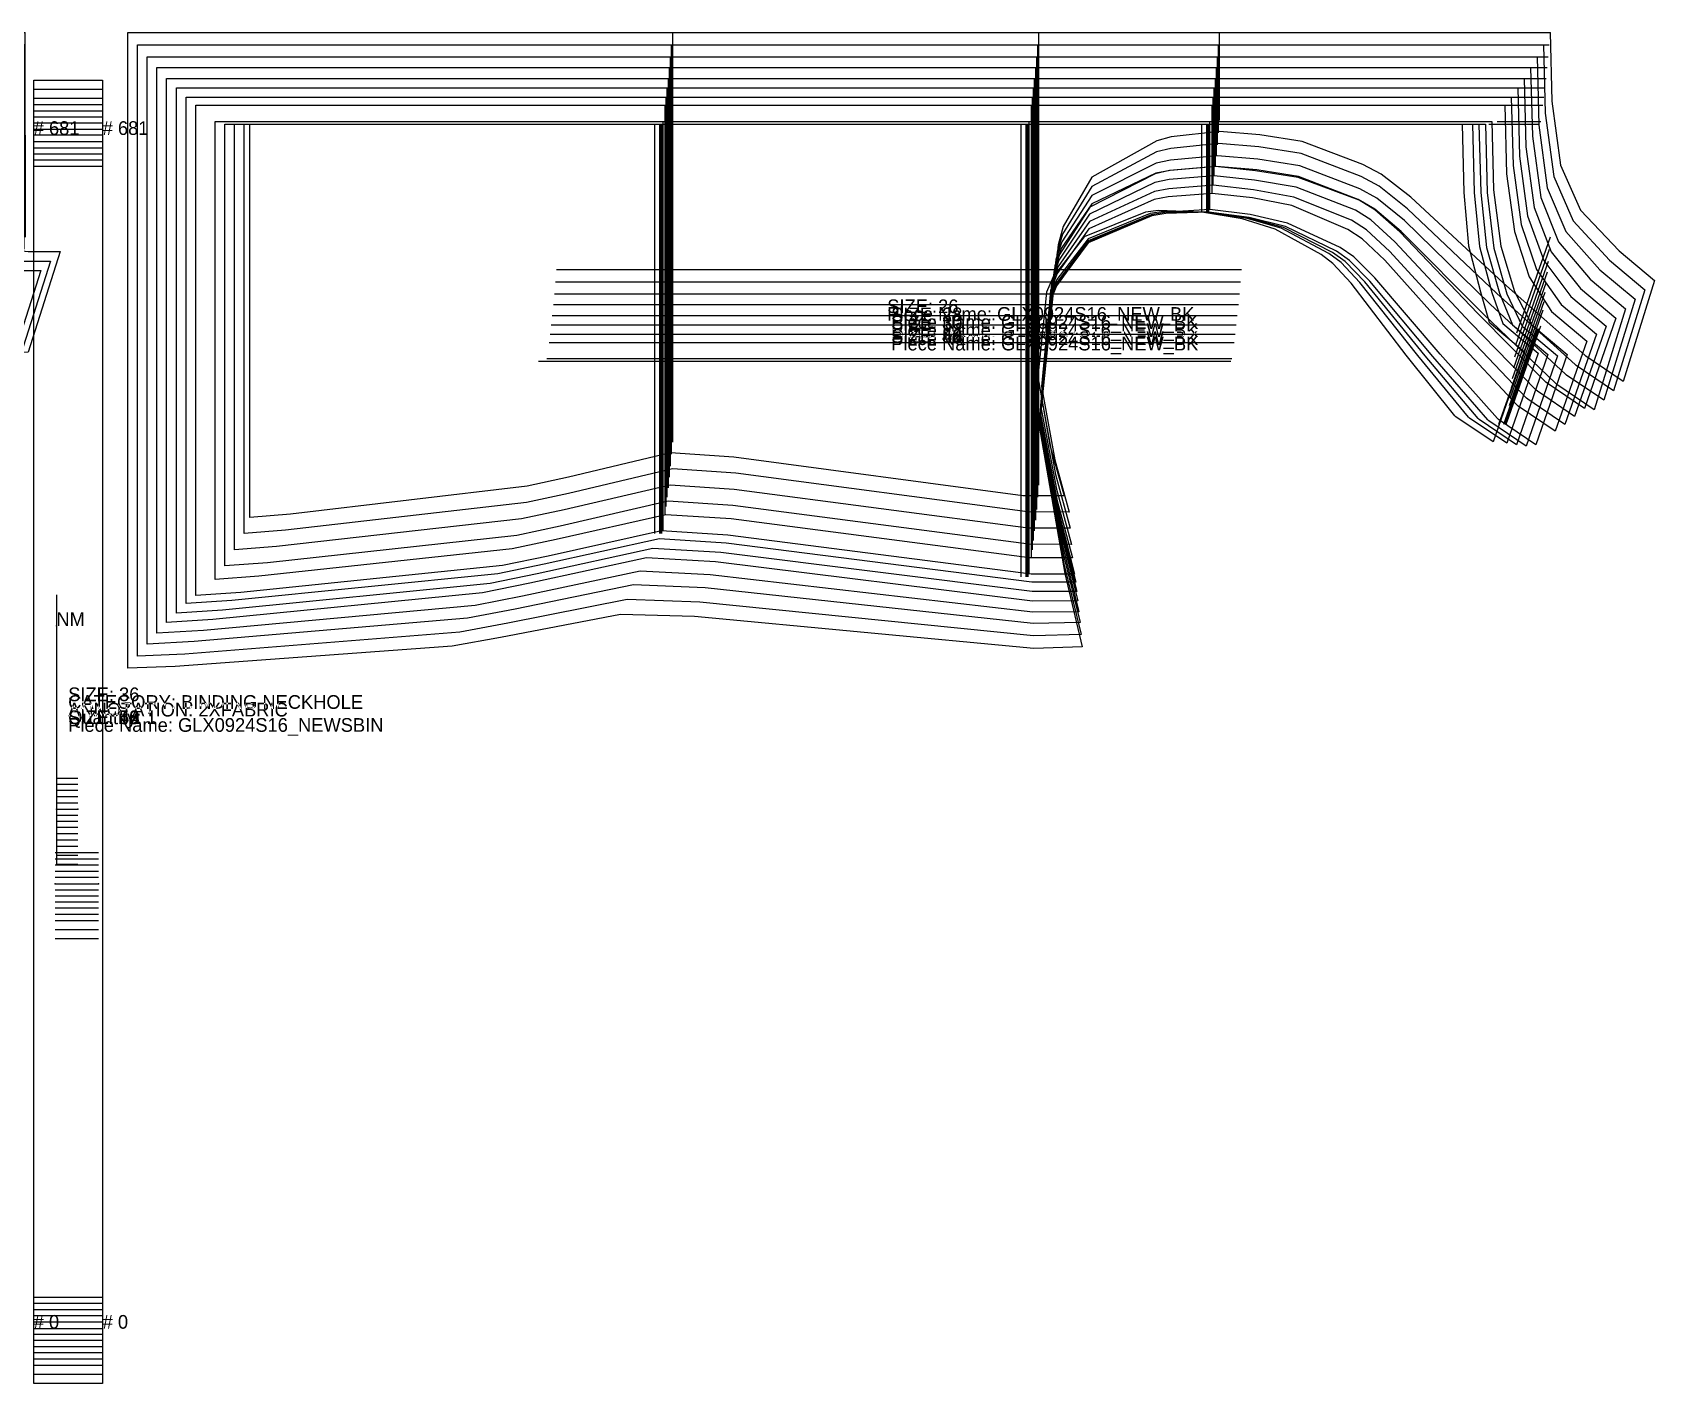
# Model space of a CAD drawing. Extents: x 0 to 56.4, y -0.1 to 33.2.
# Drawn here: x 26.76 to 56.39, y 8.48 to 33.16 of the extents above; entities that cross this region are included whole.
import ezdxf

# ---------------------------------------------------------------- set-up
doc = ezdxf.new("R2010")
doc.units = 0

# ---------------------------------------------------------------- blocks, each defined once
blk = doc.blocks.new('GLX0924S16_NEW_FR_48')
at = {"layer": '1'}
for points in [[(0.4186, 32.7132), (22.1871, 32.7201)], [(1.209, 21.9843), (0.4561, 31.4873), (0.4186, 32.7132)], [(22.1871, 32.7201), (22.2328, 31.709), (22.4552, 30.8461), (22.9315, 30.1255), (23.5819, 29.5747), (24.4068, 29.1939), (25.2815, 28.9351), (26.3236, 28.8153), (26.9106, 28.8152)], [(26.9106, 28.8152), (26.3241, 26.9791)], [(26.0131, 26.9744), (24.9901, 26.95), (23.3431, 26.7734), (21.9179, 26.4564), (20.8768, 26.0366), (20.0321, 25.4986), (19.4961, 24.9775), (19.3293, 24.7806), (18.6491, 23.6615), (18.2501, 22.3839)], [(26.3241, 26.9791), (26.0131, 26.9744)], [(18.2501, 22.3839), (17.463, 22.3836), (11.7631, 22.9803), (10.0929, 23.0695), (7.0556, 22.4586), (2.0652, 22.0267), (1.209, 21.9843)]]:
    blk.add_lwpolyline(points, dxfattribs=at)
at = {"layer": '5'}
blk.add_line((7.6284, 28.3845), (19.6821, 28.389), dxfattribs=at)
at = {"layer": '6'}
blk.add_line((0.4186, 32.7132), (22.1871, 32.7201), dxfattribs=at)
at = {"layer": '7'}
blk.add_line((7.6284, 28.3845), (19.6821, 28.389), dxfattribs=at)
at = {"layer": '8'}
for p, q in [((2.39, 24.0515), (2.3869, 32.7138)), ((10.7592, 32.7165), (10.7619, 25.2351)), ((17.4596, 32.7186), (17.4626, 24.4502)), ((21.5967, 32.7199), (26.5866, 32.7217)), ((26.5879, 28.9829), (26.5866, 32.7217)), ((18.5412, 29.9606), (19.4467, 29.9611)), ((18.5416, 28.5827), (18.5412, 29.9606)), ((19.4467, 29.9611), (19.4472, 28.5827)), ((19.4472, 28.5827), (18.5416, 28.5827))]:
    blk.add_line(p, q, dxfattribs=at)
at = {"layer": '1'}
for s, p in [('SIZE: 48', (13.6646, 27.4922)), ('Piece Name: GLX0924S16_NEW_FR', (13.6646, 27.3522))]:
    blk.add_text(s, height=0.25, dxfattribs=at).set_placement(p)
blk = doc.blocks.new('GLX0924S16_NEW_FR_50')
at = {"layer": '1'}
for points in [[(0.2414, 32.9346), (22.3052, 32.9415)], [(1.0319, 21.7628), (0.2789, 31.7087), (0.2414, 32.9346)], [(22.3052, 32.9415), (22.3509, 31.9077), (22.5773, 31.0251), (23.0708, 30.2971), (23.7396, 29.7441), (24.584, 29.3662), (25.4587, 29.1074), (26.5008, 28.9876), (27.0878, 28.9875)], [(27.0878, 28.9875), (26.5013, 27.1514)], [(26.1807, 27.1401), (25.1264, 27.0941), (23.4319, 26.8782), (21.9688, 26.5221), (20.9257, 26.0704), (20.0844, 25.5041), (19.5552, 24.9628), (19.3804, 24.7489), (18.6731, 23.5379), (18.2699, 22.1624)], [(26.5013, 27.1514), (26.1807, 27.1401)], [(18.2699, 22.1624), (17.4828, 22.1622), (11.6758, 22.722), (9.9749, 22.7989), (6.9159, 22.2034), (1.8934, 21.8002), (1.0319, 21.7628)]]:
    blk.add_lwpolyline(points, dxfattribs=at)
at = {"layer": '5'}
blk.add_line((7.6481, 28.606), (19.7018, 28.6104), dxfattribs=at)
at = {"layer": '6'}
blk.add_line((0.2414, 32.9346), (22.3052, 32.9415), dxfattribs=at)
at = {"layer": '7'}
blk.add_line((7.6481, 28.606), (19.7018, 28.6104), dxfattribs=at)
at = {"layer": '8'}
for p, q in [((2.4097, 24.273), (2.4066, 32.9353)), ((10.7789, 32.9379), (10.7816, 25.4565)), ((17.4793, 32.9401), (17.4823, 24.6717)), ((21.6164, 32.9414), (26.6063, 32.9432)), ((26.6076, 29.2044), (26.6063, 32.9432)), ((18.5609, 30.1821), (19.4664, 30.1826)), ((18.5613, 28.8042), (18.5609, 30.1821)), ((19.4664, 30.1826), (19.4669, 28.8042)), ((19.4669, 28.8042), (18.5613, 28.8042))]:
    blk.add_line(p, q, dxfattribs=at)
at = {"layer": '1'}
for s, p in [('SIZE: 50', (13.6646, 27.4921)), ('Piece Name: GLX0924S16_NEW_FR', (13.6646, 27.3521))]:
    blk.add_text(s, height=0.25, dxfattribs=at).set_placement(p)
blk = doc.blocks.new('GLX0924S16_NEW_FR_52')
at = {"layer": '1'}
for points in [[(0.0641, 33.1561), (22.4232, 33.163)], [(0.8548, 21.5413), (0.1017, 31.9302), (0.0641, 33.1561)], [(22.4232, 33.163), (22.4689, 32.1063), (22.6994, 31.2041), (23.2102, 30.4687), (23.8973, 29.9135), (24.7612, 29.5385), (25.6359, 29.2797), (26.6781, 29.1599), (27.2651, 29.1598)], [(27.2651, 29.1598), (26.6785, 27.3237)], [(26.3479, 27.306), (25.2608, 27.2383), (23.5164, 26.9832), (22.0135, 26.5878), (20.9708, 26.1037), (20.1352, 25.5092), (19.6144, 24.9481), (19.4314, 24.717), (18.6971, 23.4143), (18.2897, 21.941)], [(26.6785, 27.3237), (26.3479, 27.306)], [(18.2897, 21.941), (17.5026, 21.9408), (11.5885, 22.4637), (9.8569, 22.5282), (6.7762, 21.9481), (1.7216, 21.5736), (0.8548, 21.5413)]]:
    blk.add_lwpolyline(points, dxfattribs=at)
at = {"layer": '5'}
blk.add_line((7.6678, 28.8275), (19.7215, 28.8319), dxfattribs=at)
at = {"layer": '6'}
blk.add_line((0.0641, 33.1561), (22.4232, 33.163), dxfattribs=at)
at = {"layer": '7'}
blk.add_line((7.6678, 28.8275), (19.7215, 28.8319), dxfattribs=at)
at = {"layer": '8'}
for p, q in [((2.4294, 24.4944), (2.4262, 33.1567)), ((10.7985, 33.1594), (10.8012, 25.678)), ((17.4989, 33.1616), (17.502, 24.8932)), ((21.636, 33.1629), (26.6259, 33.1647)), ((26.6273, 29.4259), (26.6259, 33.1647)), ((18.5806, 30.4036), (19.4861, 30.404)), ((18.581, 29.0257), (18.5806, 30.4036)), ((19.4861, 30.404), (19.4866, 29.0256)), ((19.4866, 29.0256), (18.581, 29.0257))]:
    blk.add_line(p, q, dxfattribs=at)
at = {"layer": '1'}
for s, p in [('SIZE: 52', (13.6646, 27.4921)), ('Piece Name: GLX0924S16_NEW_FR', (13.6646, 27.3521))]:
    blk.add_text(s, height=0.25, dxfattribs=at).set_placement(p)
blk = doc.blocks.new('GLX0924S16_NEWSBIN_26')
at = {"layer": '1'}
for points in [[(26.7799, 10.0488), (26.7799, 30.7243)], [(26.7799, 30.7243), (28.0397, 30.7243)], [(28.0397, 30.7243), (28.0397, 10.0488)], [(28.0397, 10.0488), (26.7799, 10.0488)]]:
    blk.add_lwpolyline(points, dxfattribs=at)
at = {"layer": '5'}
blk.add_line((27.1736, 18.1787), (27.961, 18.1787), dxfattribs=at)
at = {"layer": '7'}
blk.add_line((27.1736, 18.1787), (27.961, 18.1787), dxfattribs=at)
at = {"layer": '8'}
blk.add_lwpolyline([(27.194, 22.8894), (27.194, 19.5404), (27.5877, 19.5404)], dxfattribs=at)
at = {"layer": '1'}
for s, p in [('SIZE: 26', (27.4098, 20.5265)), ('Piece Name: GLX0924S16_NEWSBIN', (27.4098, 20.3865))]:
    blk.add_text(s, height=0.25, dxfattribs=at).set_placement(p)
blk = doc.blocks.new('GLX0924S16_NEWSBIN_28')
at = {"layer": '1'}
for points in [[(26.7799, 9.9388), (26.7799, 30.8343)], [(26.7799, 30.8343), (28.0397, 30.8343)], [(28.0397, 30.8343), (28.0397, 9.9388)], [(28.0397, 9.9388), (26.7799, 9.9388)]]:
    blk.add_lwpolyline(points, dxfattribs=at)
at = {"layer": '5'}
blk.add_line((27.1736, 18.0687), (27.961, 18.0687), dxfattribs=at)
at = {"layer": '7'}
blk.add_line((27.1736, 18.0687), (27.961, 18.0687), dxfattribs=at)
at = {"layer": '8'}
blk.add_lwpolyline([(27.194, 22.7794), (27.194, 19.4304), (27.5877, 19.4304)], dxfattribs=at)
at = {"layer": '1'}
for s, p in [('SIZE: 28', (27.4098, 20.5265)), ('Piece Name: GLX0924S16_NEWSBIN', (27.4098, 20.3865))]:
    blk.add_text(s, height=0.25, dxfattribs=at).set_placement(p)
blk = doc.blocks.new('GLX0924S16_NEWSBIN_30')
at = {"layer": '1'}
for points in [[(26.7799, 9.8271), (26.7799, 30.9459)], [(26.7799, 30.9459), (28.0397, 30.9459)], [(28.0397, 30.9459), (28.0397, 9.8271)], [(28.0397, 9.8271), (26.7799, 9.8271)]]:
    blk.add_lwpolyline(points, dxfattribs=at)
at = {"layer": '5'}
blk.add_line((27.1736, 17.957), (27.961, 17.957), dxfattribs=at)
at = {"layer": '7'}
blk.add_line((27.1736, 17.957), (27.961, 17.957), dxfattribs=at)
at = {"layer": '8'}
blk.add_lwpolyline([(27.194, 22.6677), (27.194, 19.3187), (27.5877, 19.3187)], dxfattribs=at)
at = {"layer": '1'}
for s, p in [('SIZE: 30', (27.4098, 20.5265)), ('Piece Name: GLX0924S16_NEWSBIN', (27.4098, 20.3865))]:
    blk.add_text(s, height=0.25, dxfattribs=at).set_placement(p)
blk = doc.blocks.new('GLX0924S16_NEWSBIN_32')
at = {"layer": '1'}
for points in [[(26.7799, 9.7137), (26.7799, 31.0593)], [(26.7799, 31.0593), (28.0397, 31.0593)], [(28.0397, 31.0593), (28.0397, 9.7137)], [(28.0397, 9.7137), (26.7799, 9.7137)]]:
    blk.add_lwpolyline(points, dxfattribs=at)
at = {"layer": '5'}
blk.add_line((27.1736, 17.8436), (27.961, 17.8436), dxfattribs=at)
at = {"layer": '7'}
blk.add_line((27.1736, 17.8436), (27.961, 17.8436), dxfattribs=at)
at = {"layer": '8'}
blk.add_lwpolyline([(27.194, 22.5543), (27.194, 19.2053), (27.5877, 19.2053)], dxfattribs=at)
at = {"layer": '1'}
for s, p in [('SIZE: 32', (27.4098, 20.5265)), ('Piece Name: GLX0924S16_NEWSBIN', (27.4098, 20.3865))]:
    blk.add_text(s, height=0.25, dxfattribs=at).set_placement(p)
blk = doc.blocks.new('GLX0924S16_NEWSBIN_34')
at = {"layer": '1'}
for points in [[(26.7799, 9.5989), (26.7799, 31.1742)], [(26.7799, 31.1742), (28.0397, 31.1742)], [(28.0397, 31.1742), (28.0397, 9.5989)], [(28.0397, 9.5989), (26.7799, 9.5989)]]:
    blk.add_lwpolyline(points, dxfattribs=at)
at = {"layer": '5'}
blk.add_line((27.1736, 17.7288), (27.961, 17.7288), dxfattribs=at)
at = {"layer": '7'}
blk.add_line((27.1736, 17.7288), (27.961, 17.7288), dxfattribs=at)
at = {"layer": '8'}
blk.add_lwpolyline([(27.194, 22.4395), (27.194, 19.0905), (27.5877, 19.0905)], dxfattribs=at)
at = {"layer": '1'}
for s, p in [('SIZE: 34', (27.4098, 20.5265)), ('Piece Name: GLX0924S16_NEWSBIN', (27.4098, 20.3865))]:
    blk.add_text(s, height=0.25, dxfattribs=at).set_placement(p)
blk = doc.blocks.new('GLX0924S16_NEWSBIN_36')
at = {"layer": '1'}
for points in [[(26.7799, 9.481), (26.7799, 31.292)], [(26.7799, 31.292), (28.0397, 31.292)], [(28.0397, 31.292), (28.0397, 9.481)], [(28.0397, 9.481), (26.7799, 9.481)]]:
    blk.add_lwpolyline(points, dxfattribs=at)
at = {"layer": '2'}
for p in [(26.7799, 31.292), (26.7799, 31.292), (28.0397, 31.292), (28.0397, 31.292), (27.194, 22.3216), (27.194, 18.9726), (27.5877, 18.9726), (27.1736, 17.6109), (27.961, 17.6109), (26.7799, 9.481), (26.7799, 9.481), (28.0397, 9.481), (28.0397, 9.481)]:
    blk.add_point(p, dxfattribs=at)
at = {"layer": '5'}
blk.add_line((27.1736, 17.6109), (27.961, 17.6109), dxfattribs=at)
at = {"layer": '7'}
blk.add_line((27.1736, 17.6109), (27.961, 17.6109), dxfattribs=at)
at = {"layer": '8'}
blk.add_lwpolyline([(27.194, 22.3216), (27.194, 18.9726), (27.5877, 18.9726)], dxfattribs=at)
at = {"layer": '1'}
for s, p in [('SIZE: 36', (27.4098, 20.9465)), ('CATEGORY: BINDING NECKHOLE', (27.4098, 20.8065)), ('ANNOTATION: 2XFABRIC', (27.4098, 20.6665)), ('Quantity: 1', (27.4098, 20.5265)), ('Piece Name: GLX0924S16_NEWSBIN', (27.4098, 20.3865))]:
    blk.add_text(s, height=0.25, dxfattribs=at).set_placement(p)
at = {"layer": '2'}
for s, p in [('# 681', (26.7799, 31.292)), ('# 681', (26.7799, 31.292)), ('# 681', (28.0397, 31.292)), ('# 681', (28.0397, 31.292)), ('# 0', (26.7799, 9.481)), ('# 0', (28.0397, 9.481)), ('# 0', (28.0397, 9.481))]:
    blk.add_text(s, height=0.25, dxfattribs=at).set_placement(p)
at = {"layer": '8'}
blk.add_text('NM', height=0.25, dxfattribs=at).set_placement((27.194, 22.3216))
blk = doc.blocks.new('GLX0924S16_NEWSBIN_38')
at = {"layer": '1'}
for points in [[(26.7799, 9.3726), (26.7799, 31.4004)], [(26.7799, 31.4004), (28.0397, 31.4004)], [(28.0397, 31.4004), (28.0397, 9.3726)], [(28.0397, 9.3726), (26.7799, 9.3726)]]:
    blk.add_lwpolyline(points, dxfattribs=at)
at = {"layer": '5'}
blk.add_line((27.1736, 17.5025), (27.961, 17.5025), dxfattribs=at)
at = {"layer": '7'}
blk.add_line((27.1736, 17.5025), (27.961, 17.5025), dxfattribs=at)
at = {"layer": '8'}
blk.add_lwpolyline([(27.194, 22.2132), (27.194, 18.8642), (27.5877, 18.8642)], dxfattribs=at)
at = {"layer": '1'}
for s, p in [('SIZE: 38', (27.4098, 20.5265)), ('Piece Name: GLX0924S16_NEWSBIN', (27.4098, 20.3865))]:
    blk.add_text(s, height=0.25, dxfattribs=at).set_placement(p)
blk = doc.blocks.new('GLX0924S16_NEWSBIN_40')
at = {"layer": '1'}
for points in [[(26.7799, 9.2628), (26.7799, 31.5102)], [(26.7799, 31.5102), (28.0397, 31.5102)], [(28.0397, 31.5102), (28.0397, 9.2628)], [(28.0397, 9.2628), (26.7799, 9.2628)]]:
    blk.add_lwpolyline(points, dxfattribs=at)
at = {"layer": '5'}
blk.add_line((27.1736, 17.3927), (27.961, 17.3927), dxfattribs=at)
at = {"layer": '7'}
blk.add_line((27.1736, 17.3927), (27.961, 17.3927), dxfattribs=at)
at = {"layer": '8'}
blk.add_lwpolyline([(27.194, 22.1034), (27.194, 18.7544), (27.5877, 18.7544)], dxfattribs=at)
at = {"layer": '1'}
for s, p in [('SIZE: 40', (27.4098, 20.5265)), ('Piece Name: GLX0924S16_NEWSBIN', (27.4098, 20.3865))]:
    blk.add_text(s, height=0.25, dxfattribs=at).set_placement(p)
blk = doc.blocks.new('GLX0924S16_NEWSBIN_42')
at = {"layer": '1'}
for points in [[(26.7799, 9.1516), (26.7799, 31.6215)], [(26.7799, 31.6215), (28.0397, 31.6215)], [(28.0397, 31.6215), (28.0397, 9.1516)], [(28.0397, 9.1516), (26.7799, 9.1516)]]:
    blk.add_lwpolyline(points, dxfattribs=at)
at = {"layer": '5'}
blk.add_line((27.1736, 17.2815), (27.961, 17.2815), dxfattribs=at)
at = {"layer": '7'}
blk.add_line((27.1736, 17.2815), (27.961, 17.2815), dxfattribs=at)
at = {"layer": '8'}
blk.add_lwpolyline([(27.194, 21.9922), (27.194, 18.6432), (27.5877, 18.6432)], dxfattribs=at)
at = {"layer": '1'}
for s, p in [('SIZE: 42', (27.4098, 20.5265)), ('Piece Name: GLX0924S16_NEWSBIN', (27.4098, 20.3865))]:
    blk.add_text(s, height=0.25, dxfattribs=at).set_placement(p)
blk = doc.blocks.new('GLX0924S16_NEWSBIN_44')
at = {"layer": '1'}
for points in [[(26.7799, 9.0389), (26.7799, 31.7341)], [(26.7799, 31.7341), (28.0397, 31.7341)], [(28.0397, 31.7341), (28.0397, 9.0389)], [(28.0397, 9.0389), (26.7799, 9.0389)]]:
    blk.add_lwpolyline(points, dxfattribs=at)
at = {"layer": '5'}
blk.add_line((27.1736, 17.1688), (27.961, 17.1688), dxfattribs=at)
at = {"layer": '7'}
blk.add_line((27.1736, 17.1688), (27.961, 17.1688), dxfattribs=at)
at = {"layer": '8'}
blk.add_lwpolyline([(27.194, 21.8795), (27.194, 18.5305), (27.5877, 18.5305)], dxfattribs=at)
at = {"layer": '1'}
for s, p in [('SIZE: 44', (27.4098, 20.5265)), ('Piece Name: GLX0924S16_NEWSBIN', (27.4098, 20.3865))]:
    blk.add_text(s, height=0.25, dxfattribs=at).set_placement(p)
blk = doc.blocks.new('GLX0924S16_NEWSBIN_46')
at = {"layer": '1'}
for points in [[(26.7799, 8.9243), (26.7799, 31.8488)], [(26.7799, 31.8488), (28.0397, 31.8488)], [(28.0397, 31.8488), (28.0397, 8.9243)], [(28.0397, 8.9243), (26.7799, 8.9243)]]:
    blk.add_lwpolyline(points, dxfattribs=at)
at = {"layer": '5'}
blk.add_line((27.1736, 17.0542), (27.961, 17.0542), dxfattribs=at)
at = {"layer": '7'}
blk.add_line((27.1736, 17.0542), (27.961, 17.0542), dxfattribs=at)
at = {"layer": '8'}
blk.add_lwpolyline([(27.194, 21.7649), (27.194, 18.4159), (27.5877, 18.4159)], dxfattribs=at)
at = {"layer": '1'}
for s, p in [('SIZE: 46', (27.4098, 20.5265)), ('Piece Name: GLX0924S16_NEWSBIN', (27.4098, 20.3865))]:
    blk.add_text(s, height=0.25, dxfattribs=at).set_placement(p)
blk = doc.blocks.new('GLX0924S16_NEWSBIN_48')
at = {"layer": '1'}
for points in [[(26.7799, 8.8083), (26.7799, 31.9648)], [(26.7799, 31.9648), (28.0397, 31.9648)], [(28.0397, 31.9648), (28.0397, 8.8083)], [(28.0397, 8.8083), (26.7799, 8.8083)]]:
    blk.add_lwpolyline(points, dxfattribs=at)
at = {"layer": '5'}
blk.add_line((27.1736, 16.9382), (27.961, 16.9382), dxfattribs=at)
at = {"layer": '7'}
blk.add_line((27.1736, 16.9382), (27.961, 16.9382), dxfattribs=at)
at = {"layer": '8'}
blk.add_lwpolyline([(27.194, 21.6489), (27.194, 18.2999), (27.5877, 18.2999)], dxfattribs=at)
at = {"layer": '1'}
for s, p in [('SIZE: 48', (27.4098, 20.5265)), ('Piece Name: GLX0924S16_NEWSBIN', (27.4098, 20.3865))]:
    blk.add_text(s, height=0.25, dxfattribs=at).set_placement(p)
blk = doc.blocks.new('GLX0924S16_NEWSBIN_50')
at = {"layer": '1'}
for points in [[(26.7799, 8.6442), (26.7799, 32.1289)], [(26.7799, 32.1289), (28.0397, 32.1289)], [(28.0397, 32.1289), (28.0397, 8.6442)], [(28.0397, 8.6442), (26.7799, 8.6442)]]:
    blk.add_lwpolyline(points, dxfattribs=at)
at = {"layer": '5'}
blk.add_line((27.1736, 16.7741), (27.961, 16.7741), dxfattribs=at)
at = {"layer": '7'}
blk.add_line((27.1736, 16.7741), (27.961, 16.7741), dxfattribs=at)
at = {"layer": '8'}
blk.add_lwpolyline([(27.194, 21.4848), (27.194, 18.1358), (27.5877, 18.1358)], dxfattribs=at)
at = {"layer": '1'}
for s, p in [('SIZE: 50', (27.4098, 20.5265)), ('Piece Name: GLX0924S16_NEWSBIN', (27.4098, 20.3865))]:
    blk.add_text(s, height=0.25, dxfattribs=at).set_placement(p)
blk = doc.blocks.new('GLX0924S16_NEWSBIN_52')
at = {"layer": '1'}
for points in [[(26.7799, 8.4788), (26.7799, 32.2943)], [(26.7799, 32.2943), (28.0397, 32.2943)], [(28.0397, 32.2943), (28.0397, 8.4788)], [(28.0397, 8.4788), (26.7799, 8.4788)]]:
    blk.add_lwpolyline(points, dxfattribs=at)
at = {"layer": '5'}
blk.add_line((27.1736, 16.6087), (27.961, 16.6087), dxfattribs=at)
at = {"layer": '7'}
blk.add_line((27.1736, 16.6087), (27.961, 16.6087), dxfattribs=at)
at = {"layer": '8'}
blk.add_lwpolyline([(27.194, 21.3194), (27.194, 17.9704), (27.5877, 17.9704)], dxfattribs=at)
at = {"layer": '1'}
for s, p in [('SIZE: 52', (27.4098, 20.5265)), ('Piece Name: GLX0924S16_NEWSBIN', (27.4098, 20.3865))]:
    blk.add_text(s, height=0.25, dxfattribs=at).set_placement(p)
blk = doc.blocks.new('GLX0924S16_NEW_BK_26')
at = {"layer": '1'}
for points in [[(30.7317, 24.3029), (30.7317, 31.4887)], [(30.7317, 31.4887), (52.8772, 31.4887)], [(52.8772, 31.4887), (52.9099, 30.2385), (52.9941, 29.2645), (53.2123, 28.4263), (53.3744, 27.8724)], [(50.3021, 29.1094), (49.4636, 29.5722), (48.857, 29.7592), (48.1206, 29.8796), (47.3314, 29.9127), (47.0912, 29.879), (45.9732, 29.4305), (45.4085, 28.7022), (45.2867, 28.4168), (45.1276, 26.8731), (45.347, 25.6209), (45.6087, 24.6965)], [(53.4451, 25.6825), (52.7652, 26.1434), (52.7445, 26.1621), (51.8572, 27.2696), (50.8485, 28.5832), (50.5174, 28.9447), (50.3021, 29.1094)], [(53.3744, 27.8724), (54.0193, 27.3309)], [(54.0193, 27.3309), (53.4451, 25.6825)], [(45.6087, 24.6965), (44.8499, 24.6997), (39.569, 25.4053), (38.4167, 25.4845), (36.5496, 25.0407), (35.7963, 24.8733), (31.4742, 24.3642), (30.7317, 24.3029)]]:
    blk.add_lwpolyline(points, dxfattribs=at)
at = {"layer": '5'}
blk.add_line((36.0053, 27.1576), (48.5214, 27.1576), dxfattribs=at)
at = {"layer": '6'}
blk.add_line((30.7317, 31.4887), (52.8772, 31.4887), dxfattribs=at)
at = {"layer": '7'}
blk.add_line((36.0053, 27.1576), (48.5214, 27.1576), dxfattribs=at)
at = {"layer": '8'}
for p, q in [((38.1212, 31.4887), (38.1212, 24.008)), ((44.8191, 23.2205), (44.8191, 31.4886)), ((48.1206, 29.8796), (48.1206, 31.4887)), ((53.3692, 31.4887), (54.1633, 31.4887)), ((54.1619, 27.7484), (53.5456, 25.9993))]:
    blk.add_line(p, q, dxfattribs=at)
at = {"layer": '1'}
for s, p in [('SIZE: 26', (42.3755, 28.0358)), ('Piece Name: GLX0924S16_NEW_BK', (42.3755, 27.8958))]:
    blk.add_text(s, height=0.25, dxfattribs=at).set_placement(p)
blk = doc.blocks.new('GLX0924S16_NEW_BK_28')
at = {"layer": '1'}
for points in [[(30.6265, 24.0076), (30.6265, 31.4887)], [(30.6265, 31.4887), (53.0673, 31.4887)], [(53.0673, 31.4887), (53.1, 30.2385), (53.196, 29.2512), (53.4221, 28.4145), (53.6236, 27.8476)], [(50.4434, 29.1283), (49.5745, 29.587), (48.9487, 29.7671), (48.2123, 29.8796), (47.4231, 29.8931), (47.1791, 29.8572), (46.0456, 29.3933), (45.4767, 28.6488), (45.3548, 28.3578), (45.1922, 26.6986), (45.4347, 25.3546), (45.7004, 24.4013)], [(53.6943, 25.6577), (53.0144, 26.1186), (52.9937, 26.1373), (52.0667, 27.2617), (51.012, 28.5959), (50.6669, 28.9623), (50.4434, 29.1283)], [(53.6236, 27.8476), (54.2685, 27.3061)], [(54.2685, 27.3061), (53.6943, 25.6577)], [(45.7004, 24.4013), (44.9354, 24.4039), (39.611, 25.1104), (38.4493, 25.1892), (36.5483, 24.7426), (35.7813, 24.5743), (31.3822, 24.068), (30.6265, 24.0076)]]:
    blk.add_lwpolyline(points, dxfattribs=at)
at = {"layer": '5'}
blk.add_line((36.097, 27.1576), (48.6131, 27.1576), dxfattribs=at)
at = {"layer": '6'}
blk.add_line((30.6265, 31.4887), (53.0673, 31.4887), dxfattribs=at)
at = {"layer": '7'}
blk.add_line((36.097, 27.1576), (48.6131, 27.1576), dxfattribs=at)
at = {"layer": '8'}
for p, q in [((38.2129, 31.4887), (38.2129, 24.008)), ((44.9108, 23.2205), (44.9108, 31.4886)), ((48.2123, 29.8796), (48.2123, 31.4887)), ((53.4609, 31.4887), (54.255, 31.4887)), ((54.2536, 27.7484), (53.6373, 25.9993))]:
    blk.add_line(p, q, dxfattribs=at)
at = {"layer": '1'}
for s, p in [('SIZE: 28', (42.4475, 27.8881)), ('Piece Name: GLX0924S16_NEW_BK', (42.4475, 27.7481))]:
    blk.add_text(s, height=0.25, dxfattribs=at).set_placement(p)
blk = doc.blocks.new('GLX0924S16_NEW_BK_30')
at = {"layer": '1'}
for points in [[(30.4493, 23.7123), (30.4493, 31.4887)], [(30.4493, 31.4887), (53.1854, 31.4887)], [(53.1854, 31.4887), (53.2181, 30.2385), (53.3259, 29.2379), (53.5599, 28.4027), (53.8008, 27.8228)], [(50.5126, 29.1471), (49.6134, 29.6016), (48.9684, 29.775), (48.232, 29.8796), (47.4428, 29.8735), (47.1951, 29.8353), (46.046, 29.356), (45.4728, 28.5955), (45.3509, 28.2988), (45.1849, 26.5241), (45.4505, 25.0883), (45.7201, 24.1061)], [(53.8715, 25.6329), (53.1916, 26.0938), (53.1709, 26.1125), (52.2041, 27.2537), (51.1034, 28.6085), (50.7442, 28.9798), (50.5126, 29.1471)], [(53.8008, 27.8228), (54.4457, 27.2813)], [(54.4457, 27.2813), (53.8715, 25.6329)], [(45.7201, 24.1061), (44.9489, 24.108), (39.5811, 24.8155), (38.4099, 24.8939), (36.475, 24.4446), (35.6944, 24.2754), (31.2181, 23.7717), (30.4493, 23.7123)]]:
    blk.add_lwpolyline(points, dxfattribs=at)
at = {"layer": '5'}
blk.add_line((36.1167, 27.1576), (48.6328, 27.1576), dxfattribs=at)
at = {"layer": '6'}
blk.add_line((30.4493, 31.4887), (53.1854, 31.4887), dxfattribs=at)
at = {"layer": '7'}
blk.add_line((36.1167, 27.1576), (48.6328, 27.1576), dxfattribs=at)
at = {"layer": '8'}
for p, q in [((38.2326, 31.4887), (38.2326, 24.008)), ((44.9305, 23.2205), (44.9305, 31.4886)), ((48.232, 29.8796), (48.232, 31.4887)), ((53.4806, 31.4887), (54.2747, 31.4887)), ((54.2733, 27.7484), (53.657, 25.9993))]:
    blk.add_line(p, q, dxfattribs=at)
at = {"layer": '1'}
for s, p in [('SIZE: 30', (42.4475, 27.7405)), ('Piece Name: GLX0924S16_NEW_BK', (42.4475, 27.6005))]:
    blk.add_text(s, height=0.25, dxfattribs=at).set_placement(p)
blk = doc.blocks.new('GLX0924S16_NEW_BK_32')
at = {"layer": '1'}
for points in [[(30.2721, 23.417), (30.2721, 31.4887)], [(30.2721, 31.4887), (53.3035, 31.4887)], [(53.3035, 31.4887), (53.3362, 30.2385), (53.4558, 29.2246), (53.6977, 28.3909), (53.978, 27.798)], [(50.582, 29.166), (49.6523, 29.6164), (48.9881, 29.7829), (48.2517, 29.8796), (47.4625, 29.8539), (47.211, 29.8135), (46.0464, 29.3188), (45.4689, 28.5421), (45.347, 28.2398), (45.1776, 26.3496), (45.4663, 24.822), (45.7398, 23.8109)], [(54.0487, 25.6081), (53.3688, 26.069), (53.3481, 26.0877), (52.3416, 27.2458), (51.195, 28.6212), (50.8218, 28.9974), (50.582, 29.166)], [(53.978, 27.798), (54.6229, 27.2565)], [(54.6229, 27.2565), (54.0487, 25.6081)], [(45.7398, 23.8109), (44.9625, 23.8122), (39.5511, 24.5206), (38.3705, 24.5986), (36.4017, 24.1465), (35.6074, 23.9764), (31.0541, 23.4755), (30.2721, 23.417)]]:
    blk.add_lwpolyline(points, dxfattribs=at)
at = {"layer": '5'}
blk.add_line((36.1364, 27.1576), (48.6525, 27.1576), dxfattribs=at)
at = {"layer": '6'}
blk.add_line((30.2721, 31.4887), (53.3035, 31.4887), dxfattribs=at)
at = {"layer": '7'}
blk.add_line((36.1364, 27.1576), (48.6525, 27.1576), dxfattribs=at)
at = {"layer": '8'}
for p, q in [((38.2523, 31.4887), (38.2523, 24.008)), ((44.9502, 23.2205), (44.9502, 31.4886)), ((48.2517, 29.8796), (48.2517, 31.4887)), ((53.5003, 31.4887), (54.2944, 31.4887)), ((54.293, 27.7484), (53.6767, 25.9993))]:
    blk.add_line(p, q, dxfattribs=at)
at = {"layer": '1'}
for s, p in [('SIZE: 32', (42.4475, 27.5928)), ('Piece Name: GLX0924S16_NEW_BK', (42.4475, 27.4528))]:
    blk.add_text(s, height=0.25, dxfattribs=at).set_placement(p)
blk = doc.blocks.new('GLX0924S16_NEW_BK_34')
at = {"layer": '1'}
for points in [[(30.0949, 23.1711), (30.0949, 31.5381)], [(30.0949, 31.5381), (53.4216, 31.5381)], [(53.4216, 31.5381), (53.4543, 30.2879), (53.5857, 29.2607), (53.8355, 28.4285), (54.1552, 27.8226)], [(50.6513, 29.2343), (49.6912, 29.6805), (49.0078, 29.8402), (48.2714, 29.929), (47.4822, 29.8837), (47.2269, 29.841), (46.0468, 29.331), (45.465, 28.5381), (45.3431, 28.2302), (45.1702, 26.2245), (45.482, 24.6052), (45.7595, 23.5651)], [(54.2259, 25.6327), (53.546, 26.0936), (53.5253, 26.1123), (52.4791, 27.2873), (51.2865, 28.6833), (50.8992, 29.0644), (50.6513, 29.2343)], [(54.1552, 27.8226), (54.8001, 27.2811)], [(54.8001, 27.2811), (54.2259, 25.6327)], [(45.7595, 23.5651), (44.976, 23.5657), (39.5211, 24.2751), (38.3311, 24.3527), (36.3284, 23.8979), (35.5205, 23.7269), (30.8901, 23.2287), (30.0949, 23.1711)]]:
    blk.add_lwpolyline(points, dxfattribs=at)
at = {"layer": '5'}
blk.add_line((36.1561, 27.207), (48.6722, 27.207), dxfattribs=at)
at = {"layer": '6'}
blk.add_line((30.0949, 31.5381), (53.4216, 31.5381), dxfattribs=at)
at = {"layer": '7'}
blk.add_line((36.1561, 27.207), (48.6722, 27.207), dxfattribs=at)
at = {"layer": '8'}
for p, q in [((38.272, 31.5381), (38.272, 24.0574)), ((44.9699, 23.2699), (44.9699, 31.538)), ((48.2714, 29.929), (48.2714, 31.5381)), ((53.52, 31.5381), (54.3141, 31.5381)), ((54.3127, 27.7978), (53.6964, 26.0487))]:
    blk.add_line(p, q, dxfattribs=at)
at = {"layer": '1'}
for s, p in [('SIZE: 34', (42.4475, 27.4946)), ('Piece Name: GLX0924S16_NEW_BK', (42.4475, 27.3546))]:
    blk.add_text(s, height=0.25, dxfattribs=at).set_placement(p)
blk = doc.blocks.new('GLX0924S16_NEW_BK_38')
at = {"layer": '1'}
for points in [[(29.7405, 22.8758), (29.7405, 31.8334)], [(29.7405, 31.8334), (53.6578, 31.8334)], [(53.6578, 31.8334), (53.6905, 30.5832), (53.8356, 29.526), (54.1033, 28.7002), (54.5096, 28.0683)], [(50.7897, 29.5664), (49.7685, 30.0001), (49.0472, 30.1434), (48.3108, 30.2243), (47.5098, 30.1594), (47.2509, 30.1123), (46.0584, 29.5764), (45.4784, 28.7618), (45.3589, 28.4469), (45.1635, 26.1901), (45.5136, 24.3679), (45.7989, 23.27)], [(54.5803, 25.8784), (53.9004, 26.3393), (53.8797, 26.358), (52.7539, 27.5663), (51.4694, 29.0032), (51.0539, 29.394), (50.7897, 29.5664)], [(54.5096, 28.0683), (55.1545, 27.5268)], [(55.1545, 27.5268), (54.5803, 25.8784)], [(45.7989, 23.27), (45.0031, 23.2693), (39.4612, 23.9805), (38.2523, 24.0574), (36.1819, 23.5971), (35.3466, 23.4243), (30.562, 22.9315), (29.7405, 22.8758)]]:
    blk.add_lwpolyline(points, dxfattribs=at)
at = {"layer": '5'}
blk.add_line((36.1955, 27.5023), (48.7116, 27.5023), dxfattribs=at)
at = {"layer": '6'}
blk.add_line((29.7405, 31.8334), (53.6578, 31.8334), dxfattribs=at)
at = {"layer": '7'}
blk.add_line((36.1955, 27.5023), (48.7116, 27.5023), dxfattribs=at)
at = {"layer": '8'}
for p, q in [((38.3114, 31.8334), (38.3114, 24.3527)), ((45.0093, 23.5652), (45.0093, 31.8333)), ((48.3108, 30.2243), (48.3108, 31.8334)), ((53.5594, 31.8334), (54.3535, 31.8334)), ((54.3521, 28.0931), (53.7358, 26.344))]:
    blk.add_line(p, q, dxfattribs=at)
at = {"layer": '1'}
for s, p in [('SIZE: 38', (42.4475, 27.4946)), ('Piece Name: GLX0924S16_NEW_BK', (42.4475, 27.3546))]:
    blk.add_text(s, height=0.25, dxfattribs=at).set_placement(p)
blk = doc.blocks.new('GLX0924S16_NEW_BK_40')
at = {"layer": '1'}
for points in [[(29.5633, 22.7282), (29.5633, 31.9811)], [(29.5633, 31.9811), (53.7759, 31.9811)], [(53.7759, 31.9811), (53.8086, 30.7309), (53.9556, 29.657), (54.2372, 28.8361), (54.6868, 28.1912)], [(50.8588, 29.7322), (49.8069, 30.1574), (49.0669, 30.2911), (48.3305, 30.372), (47.5177, 30.3071), (47.2589, 30.2578), (46.0695, 29.7115), (45.4956, 28.8912), (45.3786, 28.575), (45.1641, 26.1827), (45.5294, 24.2493), (45.8186, 23.1225)], [(54.7575, 26.0013), (54.0776, 26.4622), (54.0569, 26.4809), (52.8913, 27.7058), (51.5607, 29.163), (51.1311, 29.5586), (50.8588, 29.7322)], [(54.6868, 28.1912), (55.3317, 27.6497)], [(55.3317, 27.6497), (54.7575, 26.0013)], [(45.8186, 23.1225), (45.0166, 23.1211), (39.4312, 23.8333), (38.2129, 23.9098), (36.1086, 23.4468), (35.2597, 23.2731), (30.398, 22.7831), (29.5633, 22.7282)]]:
    blk.add_lwpolyline(points, dxfattribs=at)
at = {"layer": '5'}
blk.add_line((36.2152, 27.65), (48.7313, 27.65), dxfattribs=at)
at = {"layer": '6'}
blk.add_line((29.5633, 31.9811), (53.7759, 31.9811), dxfattribs=at)
at = {"layer": '7'}
blk.add_line((36.2152, 27.65), (48.7313, 27.65), dxfattribs=at)
at = {"layer": '8'}
for p, q in [((38.3311, 31.9811), (38.3311, 24.5004)), ((45.029, 23.7129), (45.029, 31.981)), ((48.3305, 30.372), (48.3305, 31.9811)), ((53.5791, 31.9811), (54.3732, 31.9811)), ((54.3718, 28.2408), (53.7555, 26.4917))]:
    blk.add_line(p, q, dxfattribs=at)
at = {"layer": '1'}
for s, p in [('SIZE: 40', (42.4475, 27.4946)), ('Piece Name: GLX0924S16_NEW_BK', (42.4475, 27.3546))]:
    blk.add_text(s, height=0.25, dxfattribs=at).set_placement(p)
blk = doc.blocks.new('GLX0924S16_NEW_BK_42')
at = {"layer": '1'}
for points in [[(29.3861, 22.5559), (29.3861, 32.1533)], [(29.3861, 32.1533), (53.894, 32.1533)], [(53.894, 32.1533), (53.9267, 30.9031), (54.0756, 29.8125), (54.3711, 28.9965), (54.864, 28.3386)], [(50.928, 29.916), (49.8458, 30.3367), (49.0866, 30.4633), (48.3502, 30.5442), (47.5256, 30.4793), (47.2646, 30.4236), (46.0726, 29.8443), (45.5098, 29.0011), (45.3983, 28.6784), (45.1645, 26.1532), (45.5443, 24.1109), (45.8383, 22.9503)], [(54.9347, 26.1487), (54.2548, 26.6096), (54.2341, 26.6283), (53.0287, 27.8673), (51.652, 29.342), (51.2084, 29.7416), (50.928, 29.916)], [(54.864, 28.3386), (55.5089, 27.7971)], [(55.5089, 27.7971), (54.9347, 26.1487)], [(45.8383, 22.9503), (45.022, 22.9475), (39.3351, 23.662), (38.0948, 23.7375), (35.9759, 23.2733), (35.1212, 23.0992), (30.2264, 22.6104), (29.3861, 22.5559)]]:
    blk.add_lwpolyline(points, dxfattribs=at)
at = {"layer": '5'}
blk.add_line((36.2349, 27.8222), (48.751, 27.8222), dxfattribs=at)
at = {"layer": '6'}
blk.add_line((29.3861, 32.1533), (53.894, 32.1533), dxfattribs=at)
at = {"layer": '7'}
blk.add_line((36.2349, 27.8222), (48.751, 27.8222), dxfattribs=at)
at = {"layer": '8'}
for p, q in [((38.3508, 32.1533), (38.3508, 24.6726)), ((45.0487, 23.8851), (45.0487, 32.1532)), ((48.3502, 30.5442), (48.3502, 32.1533)), ((53.5988, 32.1533), (54.3929, 32.1533)), ((54.3915, 28.413), (53.7752, 26.6639))]:
    blk.add_line(p, q, dxfattribs=at)
at = {"layer": '1'}
for s, p in [('SIZE: 42', (42.4475, 27.4946)), ('Piece Name: GLX0924S16_NEW_BK', (42.4475, 27.3546))]:
    blk.add_text(s, height=0.25, dxfattribs=at).set_placement(p)
blk = doc.blocks.new('GLX0924S16_NEW_BK_44')
at = {"layer": '1'}
for points in [[(29.2089, 22.3837), (29.2089, 32.3256)], [(29.2089, 32.3256), (54.0121, 32.3256)], [(54.0121, 32.3256), (54.0448, 31.0754), (54.1956, 29.9681), (54.505, 29.157), (55.0412, 28.4861)], [(50.9973, 30.0998), (49.8846, 30.516), (49.1063, 30.6356), (48.3699, 30.7165), (47.5335, 30.6437), (47.2708, 30.5824), (46.0771, 29.9736), (45.5244, 29.1103), (45.418, 28.7819), (45.1649, 26.1239), (45.5591, 23.9725), (45.858, 22.7782)], [(55.1119, 26.2962), (54.432, 26.7571), (54.4113, 26.7758), (53.1661, 28.029), (51.7434, 29.521), (51.2857, 29.9246), (50.9973, 30.0998)], [(55.0412, 28.4861), (55.6861, 27.9446)], [(55.6861, 27.9446), (55.1119, 26.2962)], [(45.858, 22.7782), (45.0273, 22.7739), (39.239, 23.4907), (37.9767, 23.5653), (35.8433, 23.1), (34.9827, 22.9255), (30.0549, 22.4378), (29.2089, 22.3837)]]:
    blk.add_lwpolyline(points, dxfattribs=at)
at = {"layer": '5'}
blk.add_line((36.2546, 27.9945), (48.7707, 27.9945), dxfattribs=at)
at = {"layer": '6'}
blk.add_line((29.2089, 32.3256), (54.0121, 32.3256), dxfattribs=at)
at = {"layer": '7'}
blk.add_line((36.2546, 27.9945), (48.7707, 27.9945), dxfattribs=at)
at = {"layer": '8'}
for p, q in [((38.3705, 32.3256), (38.3705, 24.8449)), ((45.0684, 24.0574), (45.0684, 32.3255)), ((48.3699, 30.7165), (48.3699, 32.3256)), ((53.6185, 32.3256), (54.4126, 32.3256)), ((54.4112, 28.5853), (53.7949, 26.8362))]:
    blk.add_line(p, q, dxfattribs=at)
at = {"layer": '1'}
for s, p in [('SIZE: 44', (42.4475, 27.4946)), ('Piece Name: GLX0924S16_NEW_BK', (42.4475, 27.3546))]:
    blk.add_text(s, height=0.25, dxfattribs=at).set_placement(p)
blk = doc.blocks.new('GLX0924S16_NEW_BK_46')
at = {"layer": '1'}
for points in [[(29.0317, 22.1868), (29.0317, 32.5224)], [(29.0317, 32.5224), (54.1302, 32.5224)], [(54.1302, 32.5224), (54.1629, 31.2722), (54.3156, 30.1482), (54.6389, 29.342), (55.2184, 28.6581)], [(50.9823, 30.1121), (49.8909, 30.531), (49.126, 30.6552), (48.3896, 30.7164), (47.5414, 30.6436), (47.285, 30.5917), (46.1106, 30.036), (45.5503, 29.2152), (45.4377, 28.9), (45.1626, 26.0794), (45.5759, 23.7949), (45.8777, 22.5813)], [(55.2891, 26.2713), (54.6092, 26.7322), (54.5885, 26.7509), (53.2723, 28.019), (51.767, 29.5303), (51.2845, 29.9374), (50.9823, 30.1121)], [(55.2184, 28.6581), (55.8633, 28.1166)], [(55.8633, 28.1166), (55.2891, 26.2713)], [(45.8777, 22.5813), (45.0331, 22.5703), (39.1425, 23.2534), (37.8586, 23.3192), (35.7097, 22.8648), (34.8429, 22.6948), (29.883, 22.2358), (29.0317, 22.1868)]]:
    blk.add_lwpolyline(points, dxfattribs=at)
at = {"layer": '5'}
blk.add_line((36.2743, 28.1913), (48.7904, 28.1913), dxfattribs=at)
at = {"layer": '6'}
blk.add_line((29.0317, 32.5224), (54.1302, 32.5224), dxfattribs=at)
at = {"layer": '7'}
blk.add_line((36.2743, 28.1913), (48.7904, 28.1913), dxfattribs=at)
at = {"layer": '8'}
for p, q in [((38.3902, 32.5224), (38.3902, 25.0417)), ((45.0881, 24.2542), (45.0881, 32.5223)), ((48.3896, 30.9133), (48.3896, 32.5224)), ((53.6382, 32.5224), (54.4323, 32.5224)), ((54.4309, 28.7821), (53.8146, 27.033))]:
    blk.add_line(p, q, dxfattribs=at)
at = {"layer": '1'}
for s, p in [('SIZE: 46', (42.4475, 27.4946)), ('Piece Name: GLX0924S16_NEW_BK', (42.4475, 27.3546))]:
    blk.add_text(s, height=0.25, dxfattribs=at).set_placement(p)
blk = doc.blocks.new('GLX0924S16_NEW_BK_48')
at = {"layer": '1'}
for points in [[(28.8545, 21.99), (28.8545, 32.7193)], [(28.8545, 32.7193), (54.2483, 32.7193)], [(54.2483, 32.7193), (54.281, 31.4691), (54.4356, 30.3284), (54.7728, 29.5271), (55.3956, 28.8302)], [(51.0093, 30.3094), (49.9134, 30.7284), (49.1457, 30.8521), (48.4093, 30.9133), (47.5493, 30.8326), (47.2907, 30.7742), (46.1134, 30.1845), (45.5643, 29.3401), (45.4574, 29.0182), (45.1603, 26.0457), (45.5902, 23.6367), (45.8974, 22.3845)], [(55.4663, 26.4434), (54.7864, 26.9043), (54.7657, 26.923), (53.394, 28.2014), (51.8242, 29.726), (51.3223, 30.1353), (51.0093, 30.3094)], [(55.3956, 28.8302), (56.0405, 28.2887)], [(56.0405, 28.2887), (55.4663, 26.4434)], [(45.8974, 22.3845), (45.039, 22.3669), (39.0461, 23.0161), (37.7405, 23.0732), (35.576, 22.6298), (34.7031, 22.4642), (29.7111, 22.0339), (28.8545, 21.99)]]:
    blk.add_lwpolyline(points, dxfattribs=at)
at = {"layer": '5'}
blk.add_line((36.294, 28.3882), (48.8101, 28.3882), dxfattribs=at)
at = {"layer": '6'}
blk.add_line((28.8545, 32.7193), (54.2483, 32.7193), dxfattribs=at)
at = {"layer": '7'}
blk.add_line((36.294, 28.3882), (48.8101, 28.3882), dxfattribs=at)
at = {"layer": '8'}
for p, q in [((38.4099, 32.7193), (38.4099, 25.2386)), ((45.1078, 24.4511), (45.1078, 32.7192)), ((48.4093, 31.1102), (48.4093, 32.7193)), ((53.6579, 32.7193), (54.452, 32.7193)), ((54.4506, 28.979), (53.8343, 27.2299))]:
    blk.add_line(p, q, dxfattribs=at)
at = {"layer": '1'}
for s, p in [('SIZE: 48', (42.4475, 27.4946)), ('Piece Name: GLX0924S16_NEW_BK', (42.4475, 27.3546))]:
    blk.add_text(s, height=0.25, dxfattribs=at).set_placement(p)
blk = doc.blocks.new('GLX0924S16_NEW_BK_50')
at = {"layer": '1'}
for points in [[(28.6773, 21.7685), (28.6773, 32.9407)], [(28.6773, 32.9407), (54.3664, 32.9407)], [(54.3664, 32.9407), (54.3991, 31.6905), (54.5556, 30.5331), (54.9067, 29.7237), (55.5728, 29.0024)], [(51.0367, 30.5302), (49.9362, 30.95), (49.1654, 31.0735), (48.429, 31.1347), (47.5572, 31.0461), (47.296, 30.9804), (46.1146, 30.3521), (45.5777, 29.4807), (45.4771, 29.151), (45.1554, 26.0077), (45.6039, 23.4586), (45.9171, 22.163)], [(55.6435, 26.6156), (54.9636, 27.0765), (54.9429, 27.0952), (53.516, 28.3925), (51.8821, 29.9405), (51.3608, 30.3551), (51.0367, 30.5302)], [(55.5728, 29.0024), (56.2177, 28.4609)], [(56.2177, 28.4609), (55.6435, 26.6156)], [(45.9171, 22.163), (45.0449, 22.1388), (38.9497, 22.7542), (37.6224, 22.8025), (35.4424, 22.37), (34.5633, 22.209), (29.5392, 21.8073), (28.6773, 21.7685)]]:
    blk.add_lwpolyline(points, dxfattribs=at)
at = {"layer": '5'}
blk.add_line((36.3137, 28.6096), (48.8298, 28.6096), dxfattribs=at)
at = {"layer": '6'}
blk.add_line((28.6773, 32.9407), (54.3664, 32.9407), dxfattribs=at)
at = {"layer": '7'}
blk.add_line((36.3137, 28.6096), (48.8298, 28.6096), dxfattribs=at)
at = {"layer": '8'}
for p, q in [((38.4296, 32.9407), (38.4296, 25.46)), ((45.1275, 24.6725), (45.1275, 32.9406)), ((48.429, 31.3316), (48.429, 32.9407)), ((53.6776, 32.9407), (54.4717, 32.9407)), ((54.4703, 29.2004), (53.854, 27.4513))]:
    blk.add_line(p, q, dxfattribs=at)
at = {"layer": '1'}
for s, p in [('SIZE: 50', (42.4475, 27.4946)), ('Piece Name: GLX0924S16_NEW_BK', (42.4475, 27.3546))]:
    blk.add_text(s, height=0.25, dxfattribs=at).set_placement(p)
blk = doc.blocks.new('GLX0924S16_NEW_BK_52')
at = {"layer": '1'}
for points in [[(28.5001, 21.5471), (28.5001, 33.1622)], [(28.5001, 33.1622), (54.4845, 33.1622)], [(54.4845, 33.1622), (54.5172, 31.912), (54.6756, 30.7379), (55.0406, 29.9204), (55.75, 29.1747)], [(51.0639, 30.7511), (49.959, 31.1716), (49.1851, 31.295), (48.4487, 31.3562), (47.5651, 31.2597), (47.3012, 31.1866), (46.1158, 30.5198), (45.5911, 29.6214), (45.4968, 29.2839), (45.1504, 25.9699), (45.6176, 23.2806), (45.9368, 21.9416)], [(55.8207, 26.7879), (55.1408, 27.2488), (55.1201, 27.2675), (53.6379, 28.5838), (51.94, 30.1552), (51.3992, 30.5751), (51.0639, 30.7511)], [(55.75, 29.1747), (56.3949, 28.6332)], [(56.3949, 28.6332), (55.8207, 26.7879)], [(45.9368, 21.9416), (45.0507, 21.9107), (38.8532, 22.4923), (37.5043, 22.5319), (35.3088, 22.1103), (34.4235, 21.9538), (29.3674, 21.5808), (28.5001, 21.5471)]]:
    blk.add_lwpolyline(points, dxfattribs=at)
at = {"layer": '5'}
blk.add_line((36.3334, 28.8311), (48.8495, 28.8311), dxfattribs=at)
at = {"layer": '6'}
blk.add_line((28.5001, 33.1622), (54.4845, 33.1622), dxfattribs=at)
at = {"layer": '7'}
blk.add_line((36.3334, 28.8311), (48.8495, 28.8311), dxfattribs=at)
at = {"layer": '8'}
for p, q in [((38.4493, 33.1622), (38.4493, 25.6815)), ((45.1472, 24.894), (45.1472, 33.1621)), ((48.4487, 31.5531), (48.4487, 33.1622)), ((53.6973, 33.1622), (54.4914, 33.1622)), ((54.49, 29.4219), (53.8737, 27.6728))]:
    blk.add_line(p, q, dxfattribs=at)
at = {"layer": '1'}
for s, p in [('SIZE: 52', (42.4475, 27.4946)), ('Piece Name: GLX0924S16_NEW_BK', (42.4475, 27.3546))]:
    blk.add_text(s, height=0.25, dxfattribs=at).set_placement(p)

msp = doc.modelspace()

# ---------------------------------------------------------------- block references
at = {"layer": '1'}
for name in ['GLX0924S16_NEW_FR_52', 'GLX0924S16_NEW_FR_50', 'GLX0924S16_NEW_BK_52', 'GLX0924S16_NEW_BK_50', 'GLX0924S16_NEW_FR_48', 'GLX0924S16_NEW_BK_48', 'GLX0924S16_NEW_BK_46', 'GLX0924S16_NEW_BK_44', 'GLX0924S16_NEWSBIN_52', 'GLX0924S16_NEWSBIN_50', 'GLX0924S16_NEW_BK_42', 'GLX0924S16_NEWSBIN_48', 'GLX0924S16_NEWSBIN_46', 'GLX0924S16_NEWSBIN_44', 'GLX0924S16_NEW_BK_40', 'GLX0924S16_NEW_BK_38', 'GLX0924S16_NEWSBIN_42', 'GLX0924S16_NEWSBIN_36', 'GLX0924S16_NEWSBIN_40', 'GLX0924S16_NEW_BK_34', 'GLX0924S16_NEW_BK_32', 'GLX0924S16_NEW_BK_30', 'GLX0924S16_NEW_BK_28', 'GLX0924S16_NEW_BK_26', 'GLX0924S16_NEWSBIN_38', 'GLX0924S16_NEWSBIN_34', 'GLX0924S16_NEWSBIN_32', 'GLX0924S16_NEWSBIN_30', 'GLX0924S16_NEWSBIN_28', 'GLX0924S16_NEWSBIN_26']:
    msp.add_blockref(name, (0, 0), dxfattribs=at)

doc.saveas('drawing.dxf')
